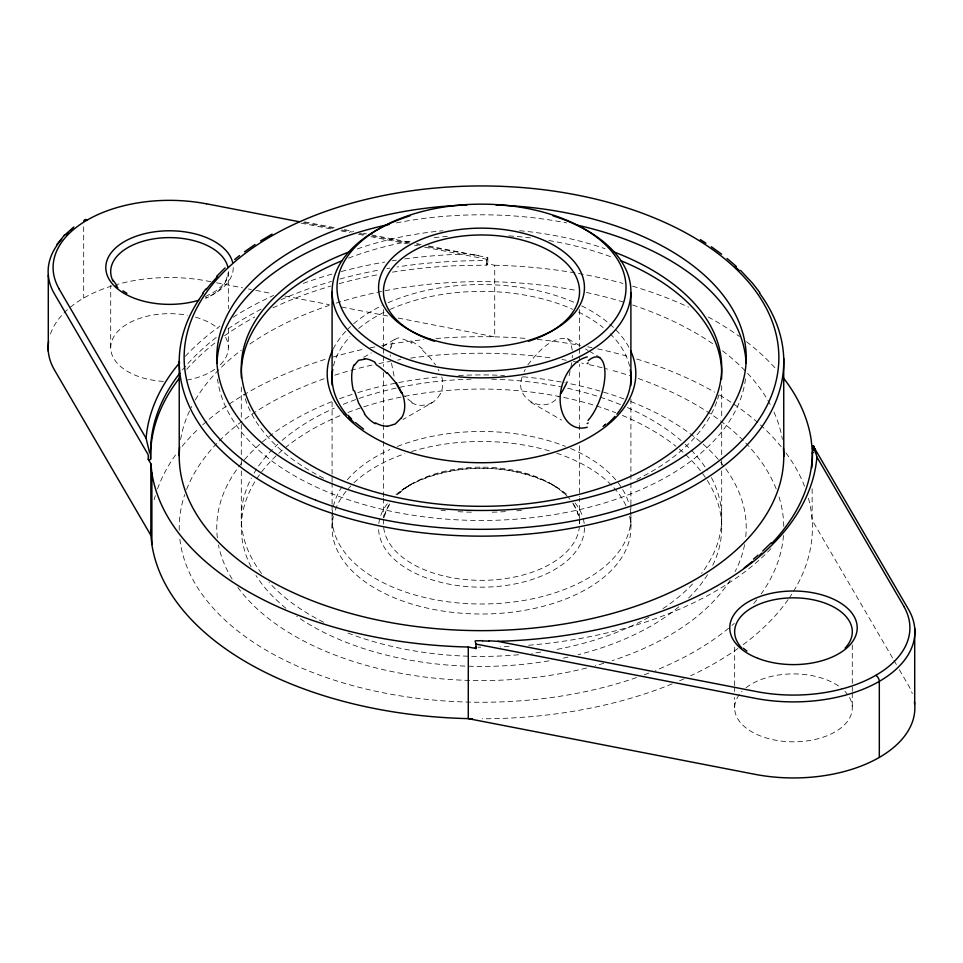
<?xml version="1.0" encoding="UTF-8"?>
<svg xmlns="http://www.w3.org/2000/svg" width="963" height="963" viewBox="0 0 963 963"><rect width="100%" height="100%" fill="white"/><g stroke="black" fill="none" stroke-linecap="round" stroke-linejoin="round"><path stroke-width="0.72" stroke-dasharray="4.82 3.61" d="M110.697 347.631L110.721 285.337M332.091 527.748L332.091 511.702M332.091 510.197L332.091 505.214M332.091 504.203L332.091 482.692M332.091 481.705L332.091 475.71M332.091 474.205L332.091 400.102M734.649 707.865L734.649 697.477M734.661 691.542L734.661 687.101M734.661 685.62L734.673 647.052M487.82 257.723L487.82 264.416M572.347 355.359L572.251 357.718M571.805 362.69L568.904 376.714M391.279 347.39C391.399 341.745 396.299 336.075 402.293 338.23M384.068 517.408L385.91 511.148L390.268 503.071M522.235 376.906C513.195 399.212 545.022 415.366 558.371 396.624M487.615 258.493L486.797 260.287M524.137 371.61L525.208 369.371M440.199 393.915L437.346 398.357L433.531 401.824L402.991 419.531M527.772 364.965C537.185 352.976 550.68 336.46 567.46 338.567L580.328 345.994M398.477 493.622L408.396 486.026L401.92 490.035L412.176 483.715L408.709 485.713C453.188 462.324 509.812 462.324 554.291 485.713L550.824 483.715L561.465 490.986L567.315 496.354M363.641 357.357L371.345 352.903M382.913 346.223L395.757 338.807M432.459 402.522L427.765 404.568L422.649 405.315A35.041 25.869 82.2 0 1 412.08 403.028M205.384 296.652L216.109 290.814L222.104 285.614L226.149 280.016L228.327 272.637L228.339 308.629M424.671 247.154L486.989 259.288L486.989 263.742A1.228 0.71 0 0 1 486.568 265.114L452.466 265.836A330.899 191.047 0 0 0 391.676 272.264M428.511 246.877L473.88 254.978M304.597 221.887L334.474 227.689M344.417 229.615L353.65 231.409M363.581 233.335L366.542 233.913M371.357 234.852L409.708 242.291M416.678 243.639L421.108 244.506M428.475 245.938L487.796 257.627M303.562 222.585L334.438 228.58M341.781 230.013L352.073 232.011M359.428 233.443L365.302 234.587M372.657 236.007L409.407 243.158M301.118 223.127L332.416 229.206M341.107 230.891L349.894 232.601M358.513 234.274L364.002 235.345M370.875 236.681L407.409 243.783M210.897 281.714L208.056 281.16A121.398 70.082 0 0 0 117.414 284.326M216.579 282.809L242.556 287.829M248.454 288.972L251.403 289.55M255.833 290.405L272.373 293.607M285 296.062L329.286 304.657M341.588 307.041L388.089 316.081M398.176 318.043L494.717 336.857L494.717 265.246L486.989 263.742M416.75 244.59L419.687 245.168M414.572 245.18L417.461 245.746M412.176 402.606L411.562 402.269M585.468 348.967L588.044 350.448M589.32 351.194L600.9 357.875M530.806 402.305L561.537 420.049M411.466 342.178L412.176 342.599M567.46 338.567L570.674 342.527L572.251 350.279M422.649 350.388L430.184 357.911L435.553 364.941M572.732 503.071L577.09 511.148L578.932 517.408M893.941 660.377L896.661 665.06M899.358 669.706L908.591 685.608A121.398 70.082 0 0 1 912.31 693.529M892.581 658.03L812.134 520.116L811.123 510.98A330.899 191.047 0 0 0 808.053 496.86M438.153 369.371L438.899 370.875M394.048 376.088L391.279 362.1M579.389 520.562L579.545 523.74L579.545 498.28M852.279 644.873L852.291 691.362M852.291 692.866L852.303 707.865M228.339 328.13L228.351 347.631M812.134 488.783L812.134 520.116A330.899 191.047 0 0 1 789.684 597.313M721.708 385.706L721.708 417.232M721.696 424.478L721.708 459.255M721.696 460.386L721.708 465.261M721.696 470.859L721.696 526.231M630.909 399.031L630.909 472.749M630.909 474.253L630.909 481.753M630.909 482.848L630.909 503.793M630.909 504.263L630.909 527.748M579.545 309.556L579.545 347.005M579.545 348.498L579.545 354.492M579.545 355.985L579.545 366.47M579.545 372.464L579.545 423.395M579.545 424.888L579.545 439.862M579.545 445.857L579.545 496.776M486.568 265.114L486.568 260.672A330.899 191.047 0 0 0 396.973 266.992M383.455 309.556L383.455 347.005M383.455 348.498L383.455 354.492M383.455 355.985L383.455 366.47M383.455 372.464L383.455 423.395M383.455 424.888L383.455 439.862M383.455 441.367L383.455 496.776M383.455 498.28L383.455 517.745M383.455 519.25L383.455 523.74A98.045 56.6 0 0 0 477.997 580.304A98.045 56.6 0 0 0 579.293 527.784M241.292 387.09L241.292 418.616M241.304 424.514L241.292 459.134M241.304 460.434L241.292 465.141M241.304 470.907L241.304 529.265M83.685 226.774L83.685 298.061M718.88 394.866A240.208 138.684 0 0 1 717.628 399.091M716.677 401.896A240.208 138.684 0 0 1 636.976 479.357M521.513 510.39A240.208 138.684 0 0 1 515.687 510.908M505.443 511.63A240.208 138.684 0 0 1 490.42 512.232M471.328 512.196A240.208 138.684 0 0 1 456.98 511.606M445.448 510.751A240.208 138.684 0 0 1 441.138 510.354M323.64 478.178A240.208 138.684 0 0 1 243.952 394.216M348.522 258.144A240.208 138.684 0 0 1 411.935 240.894M434.241 237.668A240.208 138.684 0 0 1 447.314 236.368M508.909 235.863A240.208 138.684 0 0 1 530.432 237.861M548.874 240.521A240.208 138.684 0 0 1 612.36 257.338M711.416 477.576A240.208 138.684 0 0 1 701.606 573.286M692.553 583.963A240.208 138.684 0 0 1 662.556 608.881M648.833 617.235A240.208 138.684 0 0 1 553.906 649.965M540.725 652.144A240.208 138.684 0 0 1 531.757 653.347M518.6 654.756A240.208 138.684 0 0 1 347.92 633.004M323.64 622.267A240.208 138.684 0 0 1 268.99 582.386M261.563 573.503A240.208 138.684 0 0 1 251.307 478.105M254.051 473.134A240.208 138.684 0 0 1 277.645 444.376M282.087 440.416A240.208 138.684 0 0 1 334.269 408.156M343.249 404.328A240.208 138.684 0 0 1 471.076 379.181M491.672 379.181A240.208 138.684 0 0 1 561.814 387.03M567.652 388.282A240.208 138.684 0 0 1 620.449 404.604M627.37 407.554A240.208 138.684 0 0 1 681.106 440.573M685.199 444.232A240.208 138.684 0 0 1 707.179 470.233M630.163 509.138A149.409 86.261 0 0 1 481.319 603.994A149.409 86.261 0 0 1 332.873 508.933M333.379 506.418A149.409 86.261 0 0 1 343.731 484.353M347.366 479.73A149.409 86.261 0 0 1 389.919 449.577M397.418 446.435A149.409 86.261 0 0 1 565.425 446.375M570.614 448.493A149.409 86.261 0 0 1 629.26 504.937M333.499 365.844A149.409 86.261 0 0 1 349.966 336.725M358.705 328.503A149.409 86.261 0 0 1 384.923 311.831M389.846 309.52A149.409 86.261 0 0 1 572.564 309.255M578.486 312.024A149.409 86.261 0 0 1 603.139 327.552M610.121 333.74A149.409 86.261 0 0 1 629.573 366.109M333.198 349.015A154.309 89.09 0 0 1 350.64 326.433M353.638 323.761A154.309 89.09 0 0 1 381.95 305.572M388.089 302.719A154.309 89.09 0 0 1 575.549 303.008M581.664 305.873A154.309 89.09 0 0 1 629.321 348.064M357.357 248.911A240.208 138.684 0 0 1 442.811 230.759M519.647 230.711A240.208 138.684 0 0 1 605.053 248.707M679.36 449.107A240.208 138.684 0 0 1 712.343 566.1M707.54 574.67A240.208 138.684 0 0 1 688.304 598.288M678.783 606.871A240.208 138.684 0 0 1 578.161 654.708M567.977 657.127A240.208 138.684 0 0 1 562.079 658.391M548.946 660.847A240.208 138.684 0 0 1 296.676 616.332M285.891 608.243A240.208 138.684 0 0 1 255.989 575.513M251.042 566.846A240.208 138.684 0 0 1 343.923 414.054M347.932 412.477A240.208 138.684 0 0 1 615.67 412.706M622.339 415.402A240.208 138.684 0 0 1 675.966 446.326M788.083 599.636A330.899 191.047 0 0 1 742.629 645.078M737.935 648.484A330.899 191.047 0 0 1 690.64 675.797M683.995 678.843A330.899 191.047 0 0 1 678.59 681.202M672.174 683.874A330.899 191.047 0 0 1 482.174 718.783M154.164 499.761A330.899 191.047 0 0 1 155.296 495.692M157.499 488.915A330.899 191.047 0 0 1 176.578 453.537M182.103 446.387A330.899 191.047 0 0 1 198.414 428.824M202.772 424.779A330.899 191.047 0 0 1 327.131 358.766M332.825 357.068A330.899 191.047 0 0 1 364.435 349.051M370.201 347.824A330.899 191.047 0 0 1 375.979 346.668M381.793 345.573A330.899 191.047 0 0 1 423.961 339.614M435.914 338.519A330.899 191.047 0 0 1 527.315 338.543M537.39 339.445A330.899 191.047 0 0 1 580.436 345.44M587.635 346.788A330.899 191.047 0 0 1 591.932 347.655M597.626 348.847A330.899 191.047 0 0 1 629.838 356.972M636.663 359.006A330.899 191.047 0 0 1 714.594 392.146M719.734 395.155A330.899 191.047 0 0 1 781.39 446.988M785.94 452.887A330.899 191.047 0 0 1 804.49 486.231M849.535 697.561A58.827 33.958 0 0 1 787.65 741.654A58.827 33.958 0 0 1 742.04 691.374M746.06 687.763A58.827 33.958 0 0 1 841.951 688.617M844.912 691.374A58.827 33.958 0 0 1 847.464 694.371M50.449 334.005A121.398 70.082 0 0 1 112.346 285.794M225.583 337.327A58.827 33.958 0 0 1 217.999 366.867M214.689 369.383A58.827 33.958 0 0 1 187.364 379.988M163.445 381.408A58.827 33.958 0 0 1 111.937 340.685A58.827 33.958 0 0 1 187.364 315.262M195.513 317.152A58.827 33.958 0 0 1 217.999 328.383M770.966 548.693A330.899 191.047 0 0 1 528.386 645.258M509.006 646.522A330.899 191.047 0 0 1 500.098 646.883M480.85 647.184A330.899 191.047 0 0 1 477.901 647.172M186.738 369.323A330.899 191.047 0 0 1 216.302 341.877M224.523 335.774A330.899 191.047 0 0 1 254.714 317.02M272.914 307.835A330.899 191.047 0 0 1 330.694 286.083M339.12 283.688A330.899 191.047 0 0 1 378.76 274.539M494.717 265.246A330.899 191.047 0 0 1 622.929 283.423M632.583 286.167A330.899 191.047 0 0 1 688.569 307.125M708.214 316.983A330.899 191.047 0 0 1 739.415 336.448M746.518 341.733A330.899 191.047 0 0 1 776.696 369.816M180.599 439.561A302.274 174.52 0 0 1 191.769 406.386M195.308 399.982A302.274 174.52 0 0 1 241.28 350.207M249.826 344.044A302.274 174.52 0 0 1 329.177 305.403M336.123 303.128A302.274 174.52 0 0 1 577.776 290.718M586.359 292.463A302.274 174.52 0 0 1 626.937 303.152M632.643 305.006A302.274 174.52 0 0 1 713.246 344.092M722.527 350.821A302.274 174.52 0 0 1 771.532 406.976M773.963 412.056A302.274 174.52 0 0 1 782.377 439.405M783.473 535.488A302.274 174.52 0 0 1 761.155 593.978M756.798 599.805A302.274 174.52 0 0 1 753.042 604.403M734.275 623.434A302.274 174.52 0 0 1 731.988 625.42M728.654 628.213A302.274 174.52 0 0 1 655.478 670.453M648.785 673.089A302.274 174.52 0 0 1 643.356 675.123M636.579 677.543A302.274 174.52 0 0 1 179.696 537.366M179.262 530.228A302.274 174.52 0 0 1 184.715 494.633M186.581 489.469A302.274 174.52 0 0 1 325.061 378.423M334.727 375.185A302.274 174.52 0 0 1 373.15 364.833M378.856 363.605A302.274 174.52 0 0 1 390.4 361.342M397.695 360.066A302.274 174.52 0 0 1 400.62 359.596M410.647 358.092A302.274 174.52 0 0 1 551.907 358.031M561.971 359.524A302.274 174.52 0 0 1 566.244 360.234M573.454 361.498A302.274 174.52 0 0 1 583.506 363.46M589.187 364.676A302.274 174.52 0 0 1 607.521 369.118M613.094 370.635A302.274 174.52 0 0 1 629.802 375.678M638.288 378.543A302.274 174.52 0 0 1 776.19 488.915M779.007 496.872A302.274 174.52 0 0 1 783.762 526.689M745.506 378.892A264.717 152.84 0 0 1 481.729 520.477A264.717 152.84 0 0 1 217.53 379.157M396.359 222.922A264.717 152.84 0 0 1 566.569 222.91M744.58 544.721A264.717 152.84 0 0 1 735.142 571.492M730.195 580.123A264.717 152.84 0 0 1 612.131 660.678M603.741 663.314A264.717 152.84 0 0 1 595.218 665.758M586.623 668.009A264.717 152.84 0 0 1 237.801 587.43M232.143 579.064A264.717 152.84 0 0 1 218.469 544.986M217.349 537.823A264.717 152.84 0 0 1 242.52 461.999M244.421 459.748A264.717 152.84 0 0 1 331.392 401.848M339.602 398.718A264.717 152.84 0 0 1 352.289 394.349M357.863 392.603A264.717 152.84 0 0 1 439.561 376.834M458.557 375.486A264.717 152.84 0 0 1 504.528 375.486M523.126 376.81A264.717 152.84 0 0 1 565.149 382.732M570.818 383.864A264.717 152.84 0 0 1 624.012 398.947M630.789 401.535A264.717 152.84 0 0 1 745.675 537.571M185.305 356.346A335.798 193.876 0 0 1 219.901 326.132M233.07 317.248A335.798 193.876 0 0 1 273.636 295.424M303.297 283.363A335.798 193.876 0 0 1 332.909 273.829M341.299 271.518A335.798 193.876 0 0 1 384.658 262.056M392.097 260.817A335.798 193.876 0 0 1 396.311 260.154M404.785 258.939A335.798 193.876 0 0 1 465.249 254.039M473.892 254.81A135.121 122.987 19.1 0 1 480.573 255.869M228.351 271.578A58.827 33.958 0 0 1 205.889 298.277M233.251 267.57A63.727 36.799 0 0 1 205.239 298.036M182.428 369.936A330.899 191.047 0 0 1 216.422 337.339M228.038 328.877A330.899 191.047 0 0 1 261.587 308.942M281.064 299.686A330.899 191.047 0 0 1 331.392 281.437M339.891 279.029A330.899 191.047 0 0 1 379.879 269.881M386.97 268.605A330.899 191.047 0 0 1 389.822 268.123M629.597 516.312A149.409 86.261 0 0 1 481.5 614.009A149.409 86.261 0 0 1 333.403 516.312M335.256 510.065A149.409 86.261 0 0 1 350.857 485.882M353.939 482.824A149.409 86.261 0 0 1 404.869 453.693M411.574 451.515A149.409 86.261 0 0 1 551.426 451.515M556.758 453.224A149.409 86.261 0 0 1 626.793 507.621M441.8 376.978A34.728 26.097 36.4 0 1 440.332 393.999M411.767 341.396A35.041 13.277 46.6 0 1 422.877 349.376M402.835 339.048A35.077 11.58 45.1 0 1 411.899 343.334M390.268 356.479A34.211 11.303 75.3 0 1 390.22 354.853M390.472 349.003A34.211 11.303 75.3 0 1 390.846 346.548M411.562 401.848A35.077 25.11 79.5 0 1 404.641 395.769M384.454 515.687A98.045 56.6 0 0 1 389.642 503.962M397.177 494.862A98.045 56.6 0 0 1 485.87 467.187A98.045 56.6 0 0 1 569.94 499.316M573.358 503.962A98.045 56.6 0 0 1 578.546 515.687M579.293 519.707A98.045 56.6 0 0 1 579.545 523.74M584.445 527.748A102.945 59.441 0 0 1 481.5 587.177A102.945 59.441 0 0 1 378.555 527.748M378.82 523.499A102.945 59.441 0 0 1 387.86 503.047M395.901 494.717A102.945 59.441 0 0 1 567.099 494.717M575.14 503.047A102.945 59.441 0 0 1 582.097 515.109M583.397 519.286A102.945 59.441 0 0 1 584.18 523.499"/><path stroke-width="1.44" d="M48.294 275.165L48.294 351.218M332.091 385.08L332.091 291.982M914.706 704.266L914.706 628.213M811.761 467.97A330.899 191.047 0 0 0 812.363 453.212L812.916 446.278M566.81 382.708L567.135 381.878M566.461 383.551L561.947 392.037M354.468 365.109L358.501 360.318L364.664 359.223M401.222 417.99L395.312 423.973L387.307 426.404M560.984 393.422L561.465 392.735M202.567 293.414L205.805 289.02M56.949 244.385L64.064 235.646L73.826 226.979M216.783 276.164L225.089 267.895M771.17 542.807L762.684 551.089M64.064 235.646L64.774 235.02M753.487 559.118L758.17 555.133M605.209 424.647L605.727 424.214L603.079 426.38M234.707 259.48L239.522 255.604M244.518 251.812L255.039 244.47M587.153 363.581L588.164 362.955M260.564 240.919L272.108 234.093M588.164 422.998L587.153 423.564M475.204 640.84L482.451 640.66M489.12 640.816L497.751 641.334L756.497 691.59A116.15 67.061 0 0 0 875.776 675.328A116.15 67.061 0 0 0 903.848 606.473M206.503 203.795L299.144 221.731M61.776 239.293A121.398 70.082 0 0 0 54.41 293.823L148.254 454.861L148.254 459.303L150.866 463.769L151.877 472.905A330.899 191.047 0 0 0 468.283 647.028L476.011 648.532A1.228 0.71 0 0 1 476.228 647.16M375.847 423.576L375.149 423.178M375.149 363.147L375.847 363.569M700.354 239.631L705.927 243.145M122.939 290.814L126.911 293.342M711.344 246.745L721.648 254.196M363.557 429.113L355.443 422.613M743.364 648.304L746.891 651.048M727.053 258.469L736.286 266.402M740.607 270.471L752.621 283.327L759.843 292.583M387.307 372.669L395.312 382.106L401.222 392.675M348.04 415.246L351.579 418.989M116.944 285.614L112.9 280.016M364.664 413.476L358.501 402.775L354.468 390.858M402.293 393.638L396.419 382.949M813.976 446.338L814.746 449.36M814.746 448.529L908.591 609.567A121.398 70.082 0 0 1 879.315 681.371L879.315 757.424M813.278 450.467L812.134 448.505L811.123 439.369A330.899 191.047 0 0 0 783.22 377.689M815.649 452.297L816.913 457.064L903.944 606.461M149.626 452.863L146.087 438.309L59.056 288.924M475.951 643.958L475.216 641.755M813.374 445.592L814.602 448.902M472.448 718.711A330.899 191.047 0 0 1 151.877 544.504L150.866 535.368A330.899 191.047 0 0 1 150.613 529.734M812.363 448.734L812.363 448.758A330.899 191.047 0 0 1 771.977 543.192M783.713 358.32L783.774 456.498M630.897 292.776L630.897 385.561M476.011 648.532L476.011 644.091L754.944 698.271A121.398 70.082 0 0 0 879.315 681.371A4.899 2.829 60 0 0 875.849 675.364M468.283 647.028L468.283 718.639L754.944 774.324A121.398 70.082 0 0 0 914.417 701.846M179.226 361.318L179.226 455.776M151.877 472.905L151.877 544.504M150.866 463.769L150.866 535.368L54.41 369.876A121.398 70.082 0 0 1 48.607 341.384M148.254 459.303A1.228 0.71 0 0 0 150.637 459.062L150.637 454.62A330.899 191.047 0 0 1 179.792 373.235M620.449 260.516A240.208 138.684 0 0 1 721.504 379.338M241.4 377.749A240.208 138.684 0 0 1 341.949 260.756M630.296 369.78A149.409 86.261 0 0 1 616.862 414.162M614.996 416.377A149.409 86.261 0 0 1 607.256 424.226M353.987 422.601A149.409 86.261 0 0 1 348.75 417.232M346.849 415.029A149.409 86.261 0 0 1 332.753 369.515M630.524 350.508A154.309 89.09 0 0 1 481.259 462.734A154.309 89.09 0 0 1 332.608 350.243M614.358 252.101A240.208 138.684 0 0 1 661.737 459.315A240.208 138.684 0 0 1 299.722 458.292A240.208 138.684 0 0 1 350.592 251.355M150.637 459.062A330.899 191.047 0 0 1 179.13 378.531M495.993 205.023A264.717 152.84 0 0 1 708.347 436.408A264.717 152.84 0 0 1 254.786 436.54A264.717 152.84 0 0 1 466.742 205.035M783.437 447.939A302.274 174.52 0 0 1 480.609 630.645A302.274 174.52 0 0 1 179.648 446.916M216.892 363.268A264.717 152.84 0 0 1 389.148 224.403M576.44 224.969A264.717 152.84 0 0 1 746.108 363.111M66.375 234.623A121.398 70.082 0 0 1 68.18 232.986M71.021 230.614A121.398 70.082 0 0 1 72.995 229.074M816.913 457.064A335.798 193.876 0 0 1 497.751 641.334M146.087 438.309A335.798 193.876 0 0 1 179.672 362.702M482.511 640.961A135.121 90.847 10.5 0 1 489.156 641.105M741.847 648.087A58.827 33.958 0 0 1 793.476 597.842A58.827 33.958 0 0 1 845.105 648.087M59.152 288.9A116.15 67.061 0 0 1 87.224 220.058A116.15 67.061 0 0 1 206.467 203.843M83.817 220.996A4.899 2.829 60 0 1 87.152 220.009M117.895 287.853A58.827 33.958 0 0 1 116.017 285.686M113.08 281.148A58.827 33.958 0 0 1 157.017 238.391A58.827 33.958 0 0 1 227.75 266.739M198.727 300.275A63.727 36.799 0 0 1 109.987 280.702A63.727 36.799 0 0 1 153.514 231.963A63.727 36.799 0 0 1 232.601 262.333M759.47 293.077A302.274 174.52 0 0 1 481.596 536.15A302.274 174.52 0 0 1 203.458 293.173M206.058 289.755A302.274 174.52 0 0 1 217.53 276.61M735.154 266.715A302.274 174.52 0 0 1 739.331 270.543M812.363 453.212A1.228 0.71 0 0 1 813.278 452.514M814.457 449.601A135.121 30.647 -85 0 1 815.48 453.031M761.938 553.099A330.899 191.047 0 0 1 759.855 554.989M752.284 561.501A330.899 191.047 0 0 1 744.243 567.833M587.225 427.223A36.51 25.351 -74.3 0 1 560.129 399.055A36.51 25.351 -74.3 0 1 587.31 356.924M588.273 360.716A36.522 14.794 -71.7 0 1 604.957 373.764A36.522 14.794 -71.7 0 1 588.056 420.41M401.884 392.615A36.028 25.267 45.9 0 1 401.366 418.111M387.27 426.2A36.052 24.556 70.3 0 1 375.919 423.082M375.064 423.624A36.076 25.086 74.1 0 1 364.363 413.897M353.409 390.665A35.944 16.347 69.9 0 1 354.191 364.664M364.363 358.657A36.076 15.95 51.9 0 1 374.944 362.208M376.039 364.568A36.052 15.095 49.5 0 1 386.994 373.403M553.111 215.881A149.409 86.261 0 0 1 596.711 346.511A149.409 86.261 0 0 1 366.289 346.511A149.409 86.261 0 0 1 409.889 215.881M434.518 341.263A98.045 56.6 0 0 1 405.892 255.544A98.045 56.6 0 0 1 557.108 255.544A98.045 56.6 0 0 1 528.482 341.263M757.761 658.283A63.727 36.799 0 0 0 857.046 630.428A63.727 36.799 0 0 0 765.633 594.713A63.727 36.799 0 0 0 757.761 658.283M315.78 500.182A297.362 171.679 0 0 0 778.188 369.214A297.362 171.679 0 0 0 350.532 203.494A297.362 171.679 0 0 0 315.78 500.182M400.5 356.671A144.51 83.432 0 0 0 625.637 293.534A144.51 83.432 0 0 0 418.363 212.534A144.51 83.432 0 0 0 400.5 356.671M430.028 339.06A102.945 59.441 0 0 0 584.445 287.588A102.945 59.441 0 0 0 430.028 236.116A102.945 59.441 0 0 0 430.028 339.06"/></g></svg>
